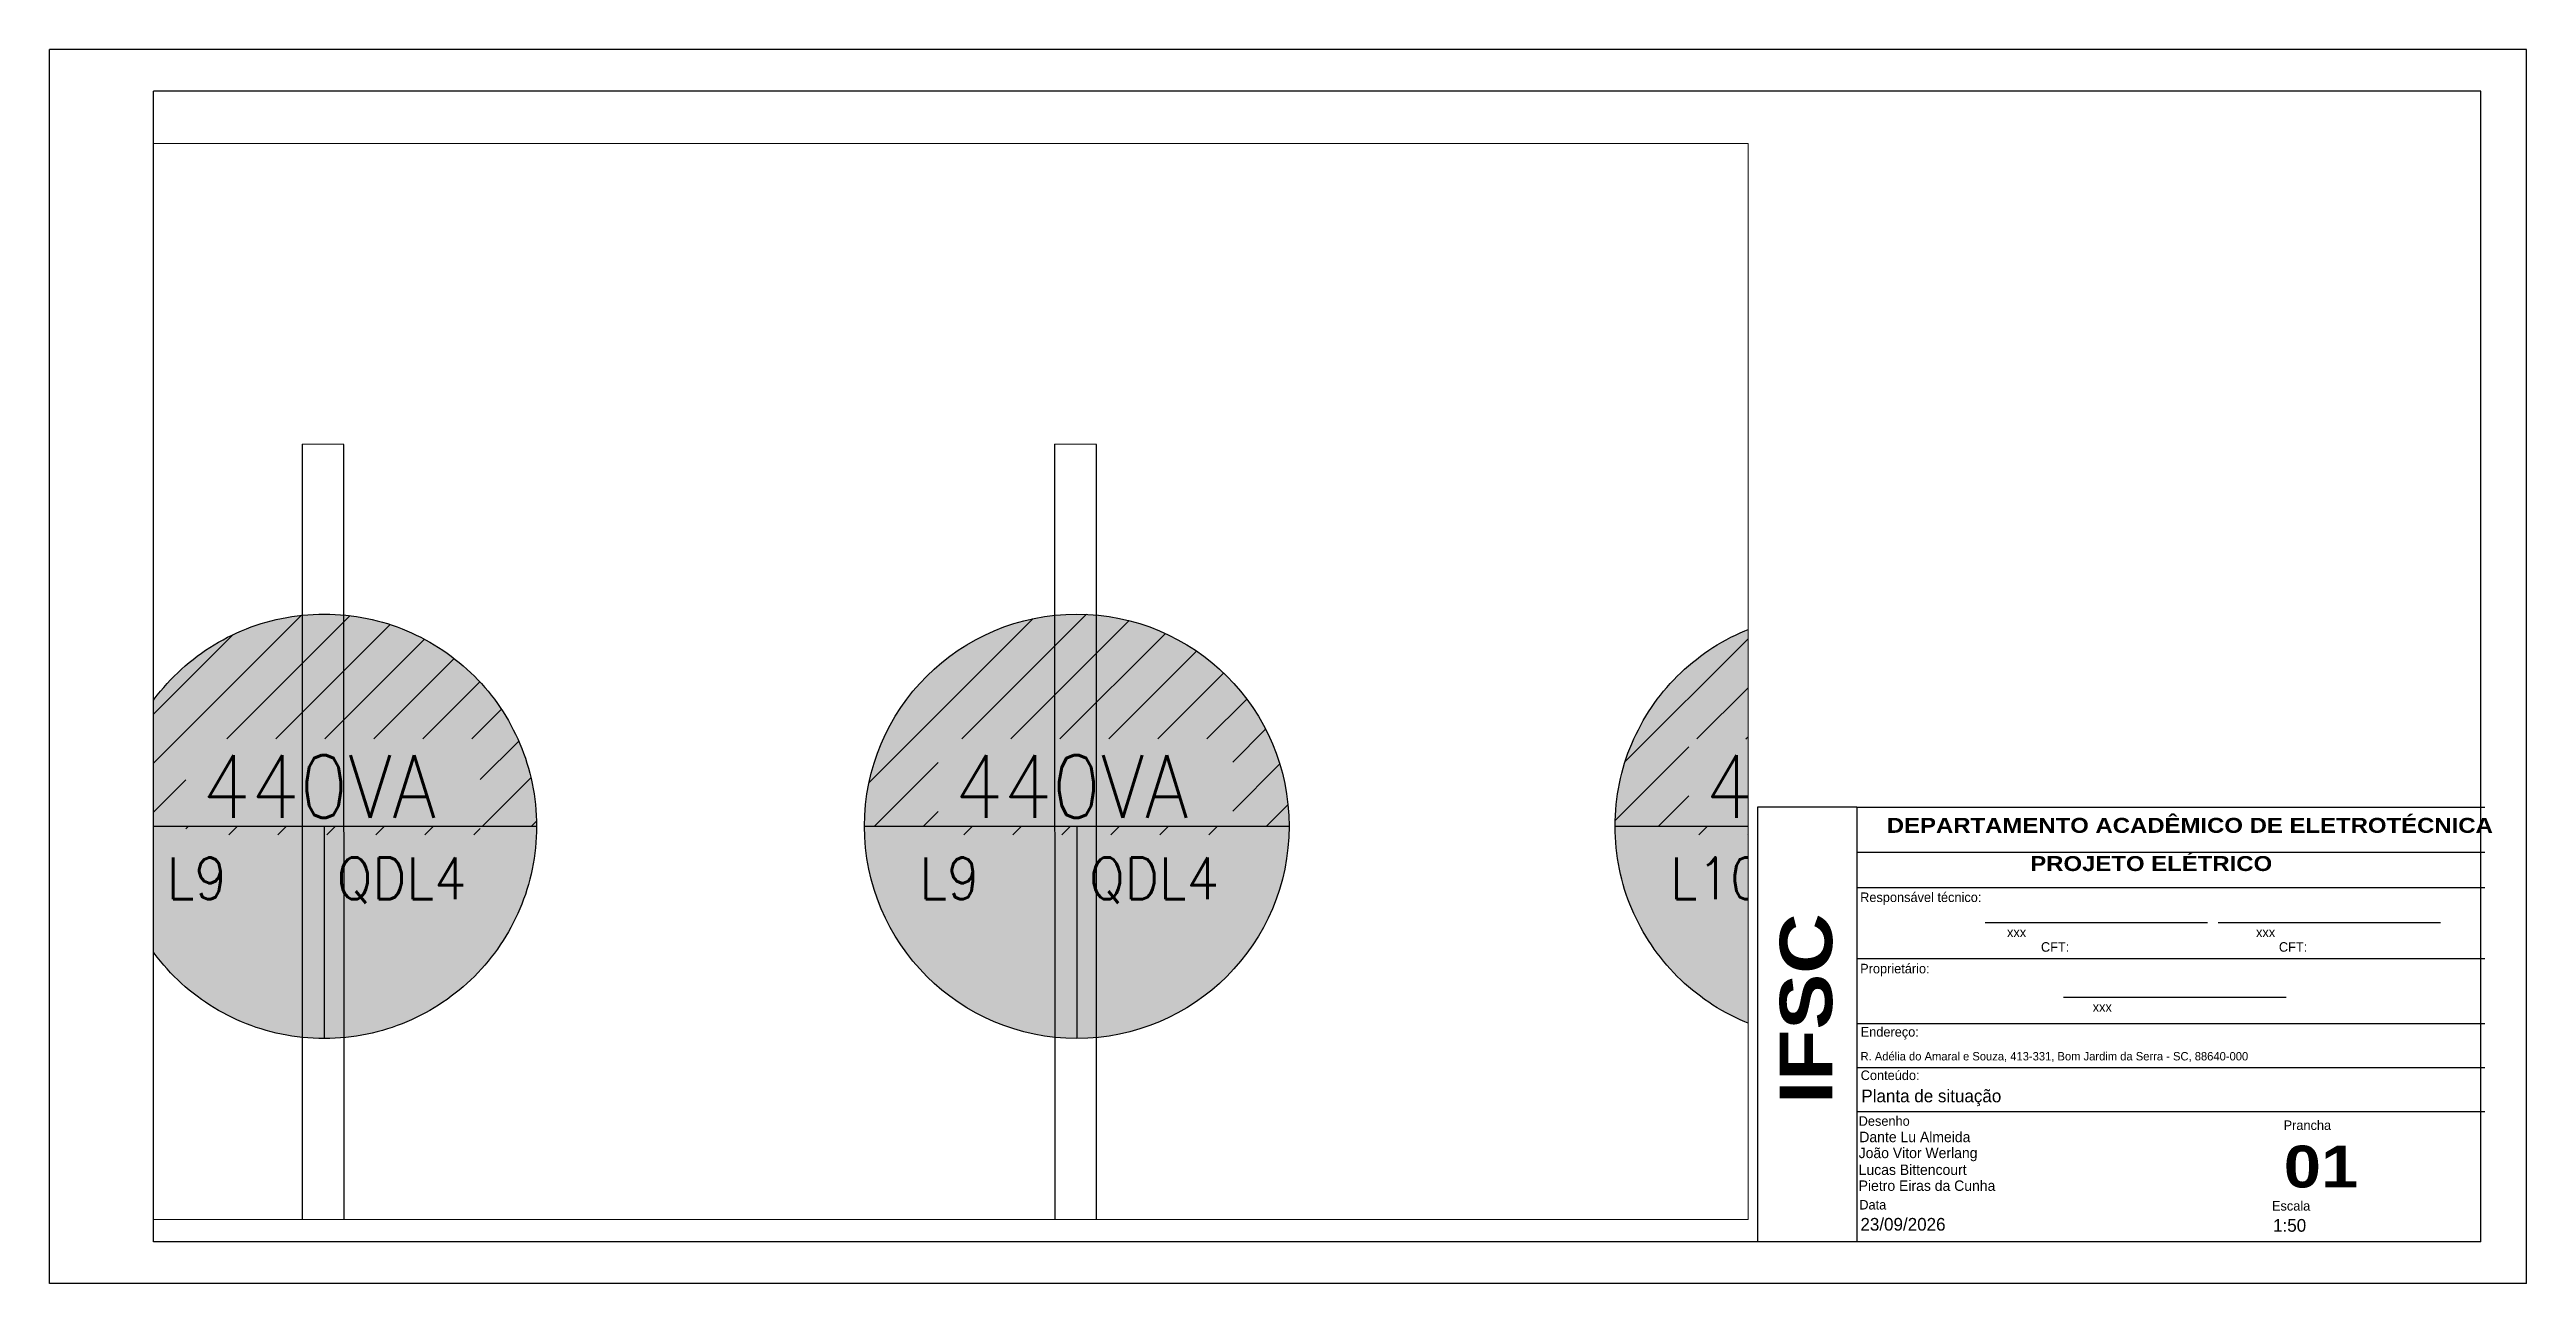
# Paper-space layout 'Layout1' of a CAD drawing. Extents: x 1 to 594, y 0 to 295.
# The model-space entities are those that its viewports show. They can reach past a viewport. Long polylines and large blocks are cut down to what shows.
import ezdxf

# ---------------------------------------------------------------- set-up
doc = ezdxf.new("R2010")
doc.units = 0
doc.header["$MEASUREMENT"] = 0
for name, color, linetype in [('_ELT-ELETROCALHAS', 1, 'Continuous'), ('_ELT-LUMINARIAS', 3, 'Continuous'), ('_ELT-MÁQUINAS', 3, 'Continuous'), ('PRANCHA-1', 1, 'Continuous'), ('PRANCHA-2', 4, 'Continuous'), ('PRANCHA-8', 6, 'Continuous'), ('view', 3, 'Continuous')]:
    doc.layers.add(name, color=color, linetype=linetype)
doc.styles.add('ARIAL2', font='')
doc.styles.add('textstyle4', font='arial.ttf')
doc.styles.add('textstyle6', font='Standard')
doc.styles.get('ARIAL2').set_extended_font_data('Arial Black')

# ---------------------------------------------------------------- blocks, each defined once
blk = doc.blocks.new('LAMP_Recapagem')
at = {"true_color": 0xffffff}
h = blk.add_hatch(color=7, dxfattribs=at)
h.dxf.hatch_style = 1
edge = h.paths.add_edge_path()
edge.add_arc((0, 0), 0.7658, 0, 360)
at = {"layer": '_ELT-LUMINARIAS', "linetype": 'Continuous', "transparency": 33554687}
h = blk.add_hatch(dxfattribs=at)
h.set_pattern_fill('ANSI31', color=256, style=0, pattern_type=0)
h.set_pattern_definition([(45, (-325.58795, -41.82564), (-0.08838835, 0.08838835), [])])
edge = h.paths.add_edge_path(flags=0)
edge.add_line((-0.7658, 0), (0.7658, 0))
edge.add_arc((0, 0), 0.7658, 0, 180)
h.paths.add_polyline_path([(-0.4997, -0.0304), (0.5623, -0.0304), (0.5623, 0.3152), (-0.4997, 0.3152)], flags=0)
at = {"layer": '_ELT-LUMINARIAS', "linetype": 'Continuous'}
blk.add_circle((0, 0), 0.7658, dxfattribs=at)
at = {"layer": '_ELT-MÁQUINAS', "linetype": 'Continuous'}
for p, q in [((-0.7658, 0), (0.7658, 0)), ((0, 0), (0, -0.7658))]:
    blk.add_line(p, q, dxfattribs=at)
at = {"layer": '_ELT-LUMINARIAS', "linetype": 'Continuous', "style": 'textstyle4'}
for tag, p, height in [('990VA', (-0.4421, 0.0311), 0.2256), ('L34', (-0.568, -0.2627), 0.1501), ('QDL5', (0.0441, -0.2627), 0.1501)]:
    blk.add_attdef(tag, p, '', height=height, dxfattribs=at)

msp = doc.modelspace()

# ---------------------------------------------------------------- linework, layer by layer
at = {"layer": '_ELT-ELETROCALHAS', "linetype": 'Continuous'}
for p, q in [((374.3405, 25.1602), (374.3359, 48.8332)), ((374.4859, 48.832), (374.3359, 48.8332)), ((374.4905, 25.1604), (374.4859, 48.832)), ((377.0553, 25.1602), (377.0507, 48.8332)), ((377.2007, 48.832), (377.0507, 48.8332)), ((377.2053, 25.1604), (377.2007, 48.832))]:
    msp.add_line(p, q, dxfattribs=at)

# ---------------------------------------------------------------- block references
at = {"layer": '_ELT-LUMINARIAS', "linetype": 'Continuous'}
ref = msp.add_blockref('LAMP_Recapagem', (374.4149, 47.4538), dxfattribs=at)
ref.add_attrib('L34', 'L9', (373.847, 47.1911), dxfattribs={"linetype": 'Continuous', "height": 0.15012, "style": 'textstyle6'})
ref.add_attrib('QDL5', 'QDL4', (374.4591, 47.1911), dxfattribs={"linetype": 'Continuous', "height": 0.15012, "style": 'textstyle6'})
ref.add_attrib('990VA', '440VA', (373.9728, 47.4849), dxfattribs={"linetype": 'Continuous', "height": 0.22562, "style": 'textstyle6'})
ref = msp.add_blockref('LAMP_Recapagem', (377.1298, 47.4538), dxfattribs=at)
ref.add_attrib('L34', 'L9', (376.5618, 47.1911), dxfattribs={"linetype": 'Continuous', "height": 0.15012, "style": 'textstyle6'})
ref.add_attrib('QDL5', 'QDL4', (377.1739, 47.1911), dxfattribs={"linetype": 'Continuous', "height": 0.15012, "style": 'textstyle6'})
ref.add_attrib('990VA', '440VA', (376.6877, 47.4849), dxfattribs={"linetype": 'Continuous', "height": 0.22562, "style": 'textstyle6'})
ref = msp.add_blockref('LAMP_Recapagem', (379.8376, 47.4538), dxfattribs=at)
ref.add_attrib('L34', 'L10', (379.2696, 47.1911), dxfattribs={"linetype": 'Continuous', "height": 0.15012, "style": 'textstyle6'})
ref.add_attrib('QDL5', 'QDL4', (379.8817, 47.1911), dxfattribs={"linetype": 'Continuous', "height": 0.15012, "style": 'textstyle6'})
ref.add_attrib('990VA', '440VA', (379.3955, 47.4849), dxfattribs={"linetype": 'Continuous', "height": 0.22562, "style": 'textstyle6'})

psp = doc.layouts.get("Layout1")

# ---------------------------------------------------------------- linework, layer by layer
at = {"layer": 'PRANCHA-1'}
for p, q in [((593.54, 295.48), (0.81, 295.48)), ((0.81, 0.08), (0.81, 295.48)), ((593.54, 0.08), (593.54, 295.48)), ((464.01, 86.47), (517.24, 86.47)), ((519.75, 86.47), (572.98, 86.47)), ((482.78, 68.6), (536.01, 68.6)), ((593.54, 0.08), (0.81, 0.08))]:
    psp.add_line(p, q, dxfattribs=at)
at = {"layer": 'PRANCHA-8'}
for p, q in [((25.68, 10.03), (25.68, 285.53)), ((582.6, 285.53), (25.68, 285.53)), ((582.6, 10.03), (582.6, 285.53)), ((409.54, 114.11), (409.54, 10.03)), ((433.33, 114.11), (409.54, 114.11)), ((433.33, 114.11), (583.6, 114.11)), ((433.33, 114.11), (433.33, 10.03)), ((433.33, 103.34), (583.6, 103.34)), ((433.33, 94.89), (583.6, 94.89)), ((433.33, 77.9), (583.6, 77.9)), ((433.33, 62.33), (583.6, 62.33)), ((433.33, 51.79), (583.6, 51.79)), ((433.33, 41.26), (583.6, 41.26)), ((582.6, 10.03), (25.68, 10.03))]:
    psp.add_line(p, q, dxfattribs=at)

# ---------------------------------------------------------------- texts
at = {"layer": 'PRANCHA-1', "style": 'ARIAL2'}
psp.add_text('IFSC', height=12.532, rotation=90, dxfattribs=at).set_placement((427.4, 43.04))
psp.add_text('01', height=10.025, dxfattribs=at).set_placement((535.46, 23.06))
at = {"layer": 'PRANCHA-1', "char_height": 3.5805, "width": 160.1989, "attachment_point": 1}
for s, insert in [('{\\fArial Black|b0|i0|c0|p34;DEPARTAMENTO ACADÊMICO DE ELETROTÉCNICA}', (440.47, 111.54)), ('{\\fArial Black|b0|i0|c0|p34;PROJETO ELÉTRICO}', (474.8, 102.4))]:
    psp.add_mtext(s, dxfattribs=dict(at, insert=insert))
at = {"layer": 'PRANCHA-2'}
for s, height, p in [('Responsável técnico:', 2.2826, (434.09, 91.4)), ('xxx', 2.283, (469.24, 83.01)), ('xxx', 2.283, (528.83, 83.01)), ('CFT: ', 2.283, (477.36, 79.5)), ('CFT: ', 2.283, (534.3, 79.5)), ('Proprietário:', 2.2826, (434.09, 74.32)), ('xxx', 2.283, (489.74, 65.13)), ('Endereço:', 2.283, (434.22, 59.18)), ('R. Adélia do Amaral e Souza, 413-331, Bom Jardim da Serra - SC, 88640-000', 2, (434.19, 53.48)), ('Conteúdo:', 2.283, (434.22, 48.78)), ('Planta de situação', 3.0435, (434.38, 43.46)), ('Desenho', 2.283, (433.74, 37.83)), ('Dante Lu Almeida', 2.5, (433.9, 33.91)), ('Prancha', 2.283, (535.43, 36.83)), ('João Vitor Werlang', 2.5, (433.74, 30.09)), ('Lucas Bittencourt', 2.5, (433.74, 26.06)), ('Pietro Eiras da Cunha', 2.5, (433.74, 22.25)), ('Data', 2.283, (433.89, 17.79)), ('Escala', 2.283, (532.64, 17.52)), ('23/09/2026', 3.043, (434.16, 12.73)), ('1:50', 3.043, (532.91, 12.47))]:
    psp.add_text(s, height=height, dxfattribs=at).set_placement(p)

# ---------------------------------------------------------------- viewports
at = {"layer": 'view'}
psp.add_viewport(center=(216.47, 144.18), size=(381.59, 257.5937), view_center_point=(376.675, 47.9762), view_height=3.883335, dxfattribs=at)

doc.saveas('drawing.dxf')
